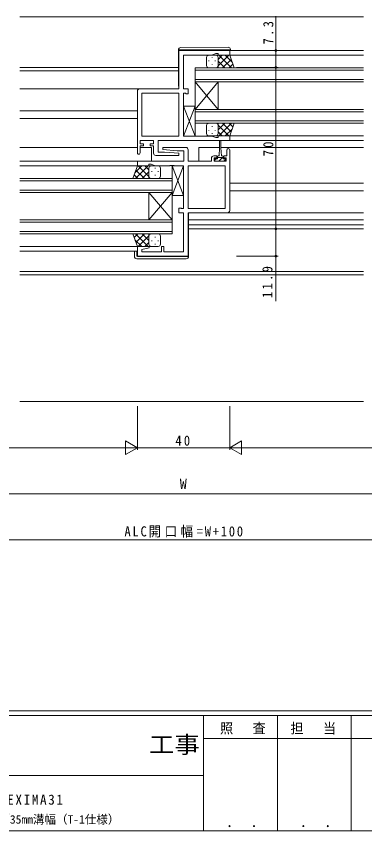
# Model space of a CAD drawing. Units: millimetres, scale not verified. Extents: x -594 to 539, y -420 to 386.
# Drawn here: x 64.8 to 215.8, y -420 to -66.5 of the extents above; entities that cross this region are included whole.
import ezdxf
from ezdxf.enums import TextEntityAlignment as Align

# ---------------------------------------------------------------- set-up
doc = ezdxf.new("R2010")
doc.units = ezdxf.units.MM
doc.header["$LTSCALE"] = 2
for name, color, linetype, lineweight in [('0-1_YKK_ZWAK', 7, 'Continuous', 9), ('0-3_YKK_11', 7, 'Continuous', 9), ('0-4_YKK_12', 2, 'Continuous', 9), ('0-5_YKK_13', 4, 'Continuous', 9), ('0-6_YKK_D', 6, 'Continuous', 9), ('0-7_YSS_K', 3, 'Continuous', 9)]:
    doc.layers.add(name, color=color, linetype=linetype, lineweight=lineweight)
doc.layers.add('0-2_USER1', color=7, linetype='Continuous')
doc.styles.add('ＭＳ ゴシック', font='')
doc.styles.get('ＭＳ ゴシック').set_extended_font_data('MS Gothic')

msp = doc.modelspace()

# ---------------------------------------------------------------- linework, layer by layer
at = {"layer": '0-1_YKK_ZWAK'}
for p, q in [((510, -367.965), (-590, -367.965)), ((456, -369.965), (-590, -369.965)), ((146, -369.965), (146, -419.965)), ((178, -369.965), (178, -419.965)), ((210, -369.965), (210, -419.965)), ((243.406, -379.964), (146, -379.964)), ((-38, -395.964), (146, -395.964)), ((-590, -419.965), (456, -419.965))]:
    msp.add_line(p, q, dxfattribs=at)
at = {"layer": '0-3_YKK_11'}
for p, q in [((135.308, -81.447), (157.308, -81.447)), ((135.308, -98.047), (135.308, -81.447)), ((137.308, -83.377), (137.308, -98.047)), ((149.577, -83.377), (137.308, -83.377)), ((151.308, -82.747), (149.577, -83.377)), ((152.308, -82.747), (151.308, -82.747)), ((152.308, -83.447), (152.308, -82.747)), ((157.308, -83.447), (152.308, -83.447)), ((157.308, -81.447), (157.308, -83.447)), ((118.308, -98.047), (135.308, -98.047)), ((137.308, -98.047), (139.308, -98.047)), ((139.308, -98.047), (139.308, -100.147)), ((117.308, -125.847), (117.308, -99.047)), ((119.238, -99.977), (135.308, -99.977)), ((119.238, -118.517), (119.238, -99.977)), ((135.308, -99.977), (135.308, -118.517)), ((135.308, -99.977), (135.308, -118.517)), ((137.308, -99.977), (137.308, -118.517)), ((138.181, -99.977), (137.308, -99.977)), ((138.345, -100.062), (138.181, -99.977)), ((138.508, -100.147), (138.345, -100.062)), ((139.308, -100.147), (138.508, -100.147)), ((135.308, -118.517), (119.238, -118.517)), ((137.308, -118.517), (141.35, -118.517)), ((141.35, -118.517), (141.533, -118.637)), ((141.533, -118.637), (142.083, -118.637)), ((142.083, -118.637), (142.267, -118.517)), ((142.267, -118.517), (142.35, -118.517)), ((142.35, -118.517), (142.533, -118.637)), ((142.533, -118.637), (143.083, -118.637)), ((143.083, -118.637), (143.267, -118.517)), ((143.267, -118.517), (149.577, -118.517)), ((149.577, -118.517), (151.308, -119.147)), ((151.308, -119.147), (152.308, -119.147)), ((152.308, -118.447), (157.308, -118.447)), ((152.308, -119.147), (152.308, -118.447)), ((157.308, -118.447), (157.308, -120.447)), ((118.508, -120.447), (118.508, -121.947)), ((124.308, -120.447), (118.508, -120.447)), ((118.508, -121.947), (119.908, -121.947)), ((118.508, -122.747), (118.508, -125.847)), ((119.908, -122.747), (118.508, -122.747)), ((119.908, -121.947), (119.908, -122.747)), ((122.908, -121.947), (124.308, -121.947)), ((122.908, -122.747), (122.908, -121.947)), ((124.308, -122.747), (122.908, -122.747)), ((124.308, -121.947), (124.308, -120.447)), ((124.308, -125.947), (124.308, -122.747)), ((126.238, -120.447), (126.238, -125.447)), ((157.308, -120.447), (126.238, -120.447)), ((128.288, -124.403), (128.33, -123.447)), ((128.33, -123.447), (138.308, -123.447)), ((135.286, -126.947), (125.308, -126.947)), ((126.238, -125.447), (129.115, -125.447)), ((134.501, -124.947), (128.288, -124.403)), ((129.115, -125.447), (135.328, -125.99)), ((137.378, -124.947), (134.501, -124.947)), ((135.328, -125.99), (135.286, -126.947)), ((137.378, -129.447), (137.378, -124.947)), ((139.308, -124.447), (139.308, -129.447)), ((150.408, -127.147), (151.708, -127.147)), ((151.708, -127.147), (151.708, -127.947)), ((154.708, -127.147), (156.108, -127.147)), ((154.708, -127.947), (154.708, -127.147)), ((156.108, -127.147), (156.108, -124.547)), ((157.308, -124.547), (157.308, -150.847)), ((117.308, -129.447), (137.378, -129.447)), ((117.308, -131.447), (117.308, -129.447)), ((122.308, -130.747), (122.308, -131.447)), ((123.308, -130.747), (122.308, -130.747)), ((125.039, -131.377), (123.308, -130.747)), ((139.308, -129.447), (149.408, -129.447)), ((149.408, -129.447), (149.408, -128.147)), ((150.608, -127.947), (150.608, -129.447)), ((151.708, -127.947), (150.608, -127.947)), ((150.608, -129.447), (155.808, -129.447)), ((155.808, -127.947), (154.708, -127.947)), ((155.808, -129.447), (155.808, -127.947)), ((122.308, -131.447), (117.308, -131.447)), ((131.35, -131.377), (125.039, -131.377)), ((131.533, -131.257), (131.35, -131.377)), ((132.083, -131.257), (131.533, -131.257)), ((132.267, -131.377), (132.083, -131.257)), ((132.35, -131.377), (132.267, -131.377)), ((132.533, -131.257), (132.35, -131.377)), ((133.083, -131.257), (132.533, -131.257)), ((133.267, -131.377), (133.083, -131.257)), ((137.308, -131.377), (133.267, -131.377)), ((137.308, -149.917), (137.308, -131.377)), ((139.308, -131.377), (155.378, -131.377)), ((139.308, -149.917), (139.308, -131.377)), ((155.378, -131.377), (155.378, -149.917)), ((155.378, -131.377), (155.378, -149.917)), ((135.308, -149.747), (136.108, -149.747)), ((135.308, -151.847), (135.308, -149.747)), ((137.308, -151.847), (135.308, -151.847)), ((136.108, -149.747), (136.272, -149.832)), ((136.272, -149.832), (136.436, -149.917)), ((136.436, -149.917), (137.308, -149.917)), ((137.308, -168.717), (137.308, -151.847)), ((155.378, -149.917), (139.308, -149.917)), ((139.308, -151.847), (139.308, -170.647)), ((156.308, -151.847), (139.308, -151.847)), ((117.308, -166.447), (122.269, -166.447)), ((117.308, -170.647), (117.308, -166.447)), ((122.338, -166.969), (119.238, -167.799)), ((119.238, -167.799), (119.238, -168.717)), ((119.238, -168.717), (127.808, -168.717)), ((122.269, -166.447), (122.338, -166.969)), ((127.808, -166.447), (128.808, -166.447)), ((127.808, -168.717), (127.808, -166.447)), ((128.808, -166.447), (128.808, -168.717)), ((128.808, -168.717), (137.308, -168.717)), ((139.308, -170.647), (117.308, -170.647))]:
    msp.add_line(p, q, dxfattribs=at)
for centre, radius, start, end in [((118.308, -99.047), 1, 90, 179.99998), ((138.308, -124.447), 1, 0, 89.99998), ((117.908, -125.847), 0.6, 179.99998, 0), ((125.308, -125.947), 1, 180, 269.99998), ((150.408, -128.147), 1, 90, 179.99998), ((156.708, -124.547), 0.6, 359.99998, 180), ((156.308, -150.847), 1, 270, 359.99998)]:
    msp.add_arc(centre, radius, start, end, dxfattribs=at)
at = {"layer": '0-4_YKK_12'}
for p, q in [((215.308, -66.747), (66.308, -66.747)), ((215.308, -83.447), (156.808, -83.447)), ((215.308, -81.447), (157.008, -81.447)), ((135.108, -88.747), (66.308, -88.747)), ((135.108, -90.147), (66.308, -90.147)), ((142.309, -88.945), (142.309, -94.945)), ((215.308, -88.945), (142.309, -88.945)), ((142.309, -89.945), (215.308, -89.945)), ((215.308, -93.945), (142.309, -93.945)), ((142.309, -94.945), (152.309, -106.945)), ((142.309, -106.945), (152.309, -94.945)), ((142.309, -106.945), (142.309, -94.945)), ((142.309, -94.945), (215.308, -94.945)), ((152.309, -106.945), (152.309, -94.945)), ((118.308, -98.047), (66.308, -98.047)), ((117.308, -107.547), (66.308, -107.547)), ((142.309, -106.945), (142.309, -112.945)), ((215.308, -106.945), (142.309, -106.945)), ((142.309, -107.945), (215.308, -107.945)), ((117.308, -110.947), (66.308, -110.947)), ((215.308, -111.945), (142.309, -111.945)), ((142.309, -112.945), (215.308, -112.945)), ((215.308, -118.447), (156.81, -118.447)), ((117.308, -123.447), (66.308, -123.447)), ((123.378, -123.447), (118.508, -123.447)), ((123.378, -123.447), (123.378, -129.447)), ((215.308, -120.447), (126.529, -120.447)), ((143.878, -123.447), (143.878, -129.447)), ((152.958, -123.447), (143.878, -123.447)), ((215.308, -123.447), (153.458, -123.447)), ((117.608, -129.447), (66.308, -129.447)), ((117.808, -131.447), (66.308, -131.447)), ((66.308, -136.945), (132.308, -136.945)), ((132.308, -136.945), (132.308, -142.945)), ((132.308, -137.945), (66.308, -137.945)), ((215.308, -138.947), (157.308, -138.947)), ((66.308, -141.945), (132.308, -141.945)), ((132.308, -142.945), (66.308, -142.945)), ((132.308, -142.945), (122.308, -154.945)), ((132.308, -154.945), (122.308, -142.945)), ((122.308, -154.945), (122.308, -142.945)), ((132.308, -154.945), (132.308, -142.945)), ((215.308, -142.347), (157.308, -142.347)), ((66.308, -154.945), (132.308, -154.945)), ((132.308, -154.945), (132.308, -160.945)), ((215.308, -154.847), (139.508, -154.847)), ((132.308, -155.945), (66.308, -155.945)), ((215.308, -157.117), (139.508, -157.117)), ((215.308, -158.747), (139.508, -158.747)), ((66.308, -159.945), (132.308, -159.945)), ((132.308, -160.945), (66.308, -160.945)), ((117.808, -166.447), (66.308, -166.447)), ((117.308, -168.447), (66.308, -168.447)), ((215.308, -177.247), (66.308, -177.247)), ((215.308, -178.747), (66.308, -178.747))]:
    msp.add_line(p, q, dxfattribs=at)
at = {"layer": '0-5_YKK_13'}
for p, q in [((135.108, -81.138), (135.108, -81.147)), ((135.108, -81.147), (135.108, -81.447)), ((135.108, -81.147), (135.604, -81.147)), ((156.6, -79.959), (136.1, -80.138)), ((157.608, -81.447), (157.608, -81.147)), ((135.108, -96.447), (135.108, -81.447)), ((147.308, -87.948), (147.308, -84.448)), ((148.308, -83.448), (151.308, -83.448)), ((149.672, -84.368), (149.672, -84.568)), ((157.308, -83.448), (151.308, -83.448)), ((152.308, -85.24), (154.1, -83.448)), ((152.308, -88.068), (156.928, -83.448)), ((152.308, -84.448), (152.308, -88.048)), ((152.577, -83.448), (158.077, -88.948)), ((155.405, -83.448), (158.366, -86.409)), ((159.273, -88.948), (157.308, -83.448)), ((148.257, -85.783), (148.257, -85.983)), ((149.672, -87.398), (149.672, -87.598)), ((151.087, -85.783), (151.087, -85.983)), ((152.308, -84.848), (152.308, -88.948)), ((152.308, -86.008), (155.248, -88.948)), ((154.257, -88.948), (157.953, -85.252)), ((157.085, -88.948), (158.697, -87.336)), ((151.308, -88.948), (148.308, -88.948)), ((151.087, -88.948), (159.273, -88.948)), ((152.308, -88.836), (152.42, -88.948)), ((137.308, -105.517), (142.308, -105.517)), ((137.308, -118.517), (137.308, -105.517)), ((142.308, -105.517), (137.308, -118.517)), ((142.308, -118.517), (137.308, -105.517)), ((142.308, -105.517), (142.308, -118.517)), ((151.308, -112.947), (148.308, -112.947)), ((151.087, -112.947), (159.273, -112.947)), ((152.308, -117.047), (152.308, -112.947)), ((152.308, -115.886), (155.248, -112.947)), ((152.308, -113.058), (152.42, -112.947)), ((152.577, -118.447), (158.077, -112.947)), ((154.257, -112.947), (157.953, -116.642)), ((157.085, -112.947), (158.697, -114.558)), ((159.273, -112.947), (157.308, -118.447)), ((147.308, -113.946), (147.308, -117.447)), ((148.257, -116.112), (148.257, -115.912)), ((149.672, -114.497), (149.672, -114.297)), ((151.087, -116.112), (151.087, -115.912)), ((152.308, -113.826), (156.928, -118.447)), ((152.308, -117.447), (152.308, -113.847)), ((155.405, -118.447), (158.366, -115.486)), ((142.308, -118.517), (137.308, -118.517)), ((148.308, -118.447), (151.308, -118.447)), ((149.672, -117.527), (149.672, -117.327)), ((157.308, -118.447), (151.308, -118.447)), ((152.308, -116.655), (154.1, -118.447)), ((152.958, -123.647), (152.708, -127.147)), ((152.958, -123.647), (152.958, -120.697)), ((153.458, -120.697), (153.458, -123.647)), ((153.458, -123.647), (153.708, -127.147)), ((152.708, -127.147), (152.358, -127.147)), ((154.058, -127.147), (153.708, -127.147)), ((150.908, -128.347), (151.958, -128.347)), ((150.908, -129.447), (150.908, -128.347)), ((151.391, -128.347), (150.908, -128.829)), ((155.508, -129.447), (150.908, -129.447)), ((151.958, -127.547), (151.958, -128.347)), ((151.958, -127.847), (154.458, -127.847)), ((153.208, -128.774), (152.536, -129.447)), ((154.136, -127.847), (153.208, -128.774)), ((154.458, -128.347), (154.458, -127.547)), ((154.458, -128.347), (155.508, -128.347)), ((155.508, -128.719), (154.781, -129.447)), ((155.508, -128.347), (155.508, -129.447)), ((115.344, -136.948), (117.308, -131.448)), ((119.212, -131.448), (116.251, -134.409)), ((122.04, -131.448), (116.54, -136.948)), ((120.36, -136.948), (116.664, -133.252)), ((117.308, -131.448), (123.308, -131.448)), ((122.309, -136.068), (117.688, -131.448)), ((122.308, -134.008), (119.369, -136.948)), ((122.308, -133.24), (120.517, -131.448)), ((122.308, -132.448), (122.308, -136.048)), ((122.308, -132.848), (122.308, -136.948)), ((126.308, -131.448), (123.308, -131.448)), ((123.53, -133.783), (123.53, -133.983)), ((124.945, -132.368), (124.945, -132.568)), ((126.36, -133.783), (126.36, -133.983)), ((127.308, -135.948), (127.308, -132.448)), ((132.308, -131.377), (137.308, -131.377)), ((132.308, -144.377), (132.308, -131.377)), ((137.308, -131.377), (132.308, -144.377)), ((137.308, -144.377), (132.308, -131.377)), ((137.308, -131.377), (137.308, -144.377)), ((123.53, -136.948), (115.344, -136.948)), ((117.531, -136.948), (115.92, -135.336)), ((122.308, -136.836), (122.197, -136.948)), ((123.308, -136.948), (126.308, -136.948)), ((124.945, -135.398), (124.945, -135.598)), ((137.308, -144.377), (132.308, -144.377)), ((156.308, -151.847), (215.308, -151.847)), ((139.308, -152.147), (139.508, -152.147)), ((139.508, -152.147), (139.508, -170.447)), ((115.344, -160.947), (117.308, -166.447)), ((123.53, -160.947), (115.344, -160.947)), ((117.531, -160.947), (115.92, -162.558)), ((122.04, -166.447), (116.54, -160.947)), ((120.36, -160.947), (116.664, -164.642)), ((122.309, -161.826), (117.688, -166.447)), ((122.308, -163.886), (119.369, -160.947)), ((122.308, -161.058), (122.197, -160.947)), ((122.308, -165.047), (122.308, -160.947)), ((122.308, -165.447), (122.308, -161.847)), ((123.308, -160.947), (126.308, -160.947)), ((124.945, -162.497), (124.945, -162.297)), ((127.308, -161.946), (127.308, -165.447)), ((119.212, -166.447), (116.251, -163.486)), ((122.308, -164.655), (120.517, -166.447)), ((123.53, -164.112), (123.53, -163.912)), ((124.945, -165.527), (124.945, -165.327)), ((126.36, -164.112), (126.36, -163.912)), ((116.008, -170.747), (116.008, -168.447)), ((117.008, -168.447), (117.008, -170.447)), ((117.308, -166.447), (123.308, -166.447)), ((126.308, -166.447), (123.308, -166.447)), ((138.508, -171.747), (117.008, -171.747)), ((117.308, -170.747), (139.008, -170.747)), ((139.008, -170.747), (139.508, -170.747)), ((139.508, -170.447), (139.508, -170.747))]:
    msp.add_line(p, q, dxfattribs=at)
msp.add_lwpolyline([(135.604, -81.147), (157.104, -81.147), (157.608, -81.147), (157.608, -80.959)], dxfattribs=at)
for centre, radius, start, end in [((136.108, -81.138), 1, 90.5, 180), ((156.608, -80.959), 1, 0, 90.5), ((148.308, -84.448), 1, 89.99998, 179.99998), ((151.308, -84.448), 1, 359.99998, 89.99998), ((151.308, -84.448), 1, 359.99998, 89.99998), ((148.308, -87.948), 1, 179.99998, 269.99998), ((151.308, -87.948), 1, 269.99998, 359.99998), ((151.308, -87.948), 1, 269.99998, 359.99998), ((135.608, -96.447), 0.5, 180, 233.13016), ((148.308, -113.947), 1, 90, 180), ((151.308, -113.947), 1, 0, 90), ((151.308, -113.947), 1, 0, 90), ((148.308, -117.447), 1, 180, 270), ((151.308, -117.447), 1, 270, 0), ((151.308, -117.447), 1, 270, 0), ((153.208, -120.697), 0.25, 0, 180), ((152.358, -127.547), 0.4, 90, 180), ((154.058, -127.547), 0.4, 0, 90), ((123.308, -132.448), 1, 90, 180), ((123.308, -132.448), 1, 90, 180), ((126.308, -132.448), 1, 0, 90), ((123.308, -135.948), 1, 180, 270), ((123.308, -135.948), 1, 180, 270), ((126.308, -135.948), 1, 270, 0), ((123.308, -161.947), 1, 89.99998, 179.99998), ((123.308, -161.947), 1, 89.99998, 179.99998), ((126.308, -161.947), 1, 359.99998, 89.99998), ((123.308, -165.447), 1, 179.99998, 269.99998), ((123.308, -165.447), 1, 179.99998, 269.99998), ((126.308, -165.447), 1, 269.99998, 359.99998), ((117.008, -170.747), 1, 180, 270), ((117.308, -170.447), 0.3, 180, 270), ((138.508, -170.747), 1, 270, 0)]:
    msp.add_arc(centre, radius, start, end, dxfattribs=at)
at = {"layer": '0-6_YKK_D'}
for p, q in [((177.308, -81.447), (177.308, -66.547)), ((160.308, -81.447), (178.308, -81.447)), ((177.308, -88.747), (177.308, -81.447)), ((160.308, -88.747), (178.308, -88.747)), ((177.308, -88.747), (177.308, -158.747)), ((160.308, -158.747), (178.308, -158.747)), ((160.308, -158.747), (178.308, -158.747)), ((177.308, -158.747), (177.308, -170.647)), ((160.308, -170.647), (178.308, -170.647)), ((177.308, -170.647), (177.308, -190.187)), ((117.308, -235.747), (117.308, -254.747)), ((117.308, -235.747), (117.308, -254.747)), ((157.308, -235.747), (157.308, -254.747)), ((157.308, -235.747), (157.308, -254.747)), ((112.112, -250.747), (112.112, -256.747)), ((117.308, -253.747), (112.112, -250.747)), ((157.308, -253.747), (162.505, -250.747)), ((162.505, -256.747), (162.505, -250.747)), ((-26.692, -253.747), (111.308, -253.747)), ((117.308, -253.747), (106.916, -253.747)), ((117.308, -253.747), (112.112, -256.747)), ((117.308, -253.747), (157.308, -253.747)), ((157.308, -253.747), (167.701, -253.747)), ((157.308, -253.747), (162.505, -256.747)), ((163.308, -253.747), (301.308, -253.747)), ((301.308, -273.747), (-26.692, -273.747)), ((-82.692, -293.747), (357.308, -293.747))]:
    msp.add_line(p, q, dxfattribs=at)
for centre in [(177.308, -81.447), (177.308, -88.747), (177.308, -88.747), (177.308, -158.747), (177.308, -158.747), (177.308, -170.647)]:
    msp.add_circle(centre, 0.425, dxfattribs=at)
at = {"layer": '0-7_YSS_K'}
msp.add_line((215.308, -233.747), (66.308, -233.747), dxfattribs=at)

# ---------------------------------------------------------------- texts
at = {"layer": '0-1_YKK_ZWAK', "color": 3, "style": 'ＭＳ ゴシック', "width": 1.1}
msp.add_text('工事', height=7.331, dxfattribs=at).set_placement((122.331, -388.474), align=Align.BOTTOM_LEFT)
at = {"layer": '0-1_YKK_ZWAK', "char_height": 4.399, "attachment_point": 7, "style": 'ＭＳ ゴシック'}
for s, insert in [('\\T1.24;\\W0.95;照\\~\\~査', (153.127, -378.222)), ('\\T1.24;\\W0.95;担\\~\\~当', (183.649, -378.222)), ('\\T1.24;\\W0.95;\\~．\\~．', (152.364, -418.459)), ('\\T1.24;\\W0.95;\\~．\\~．', (184.364, -418.459))]:
    msp.add_mtext(s, dxfattribs=dict(at, insert=insert))
at = {"layer": '0-2_USER1', "color": 4, "style": 'ＭＳ ゴシック'}
msp.add_text('ALC枠 片引き窓[内動タイプ] Aタイプ／35mm溝幅（T-1仕様）', height=3.666, dxfattribs=at).set_placement((-27.926, -418), align=Align.BOTTOM_LEFT)
at = {"layer": '0-2_USER1', "insert": (14.567, -409.178), "char_height": 4.399, "attachment_point": 7, "style": 'ＭＳ ゴシック'}
msp.add_mtext('\\T1.25;\\W0.95;納まり参考図\\~EXIMA31', dxfattribs=at)
at = {"layer": '0-6_YKK_D', "color": 7, "style": 'ＭＳ ゴシック'}
msp.add_text('W', height=4.399, dxfattribs=at).set_placement((135.708, -272.947), align=Align.BOTTOM_LEFT)
at = {"layer": '0-6_YKK_D', "color": 7, "char_height": 4.399, "attachment_point": 7, "rotation": 90, "style": 'ＭＳ ゴシック'}
for s, insert in [('\\T1.38;\\W0.9;7.3', (176.308, -78.747)), ('\\T1.36;\\W0.9;70', (176.308, -127.267)), ('\\T1.38;\\W0.9;11.9', (175.908, -188.787))]:
    msp.add_mtext(s, dxfattribs=dict(at, insert=insert))
at = {"layer": '0-6_YKK_D', "color": 7, "char_height": 4.399, "attachment_point": 7, "style": 'ＭＳ ゴシック'}
for s, insert in [('\\T1.36;\\W0.9;40', (133.788, -252.947)), ('\\T1.29;\\W0.9;ALC開口幅=W+100', (111.708, -292.747))]:
    msp.add_mtext(s, dxfattribs=dict(at, insert=insert))

doc.saveas('drawing.dxf')
